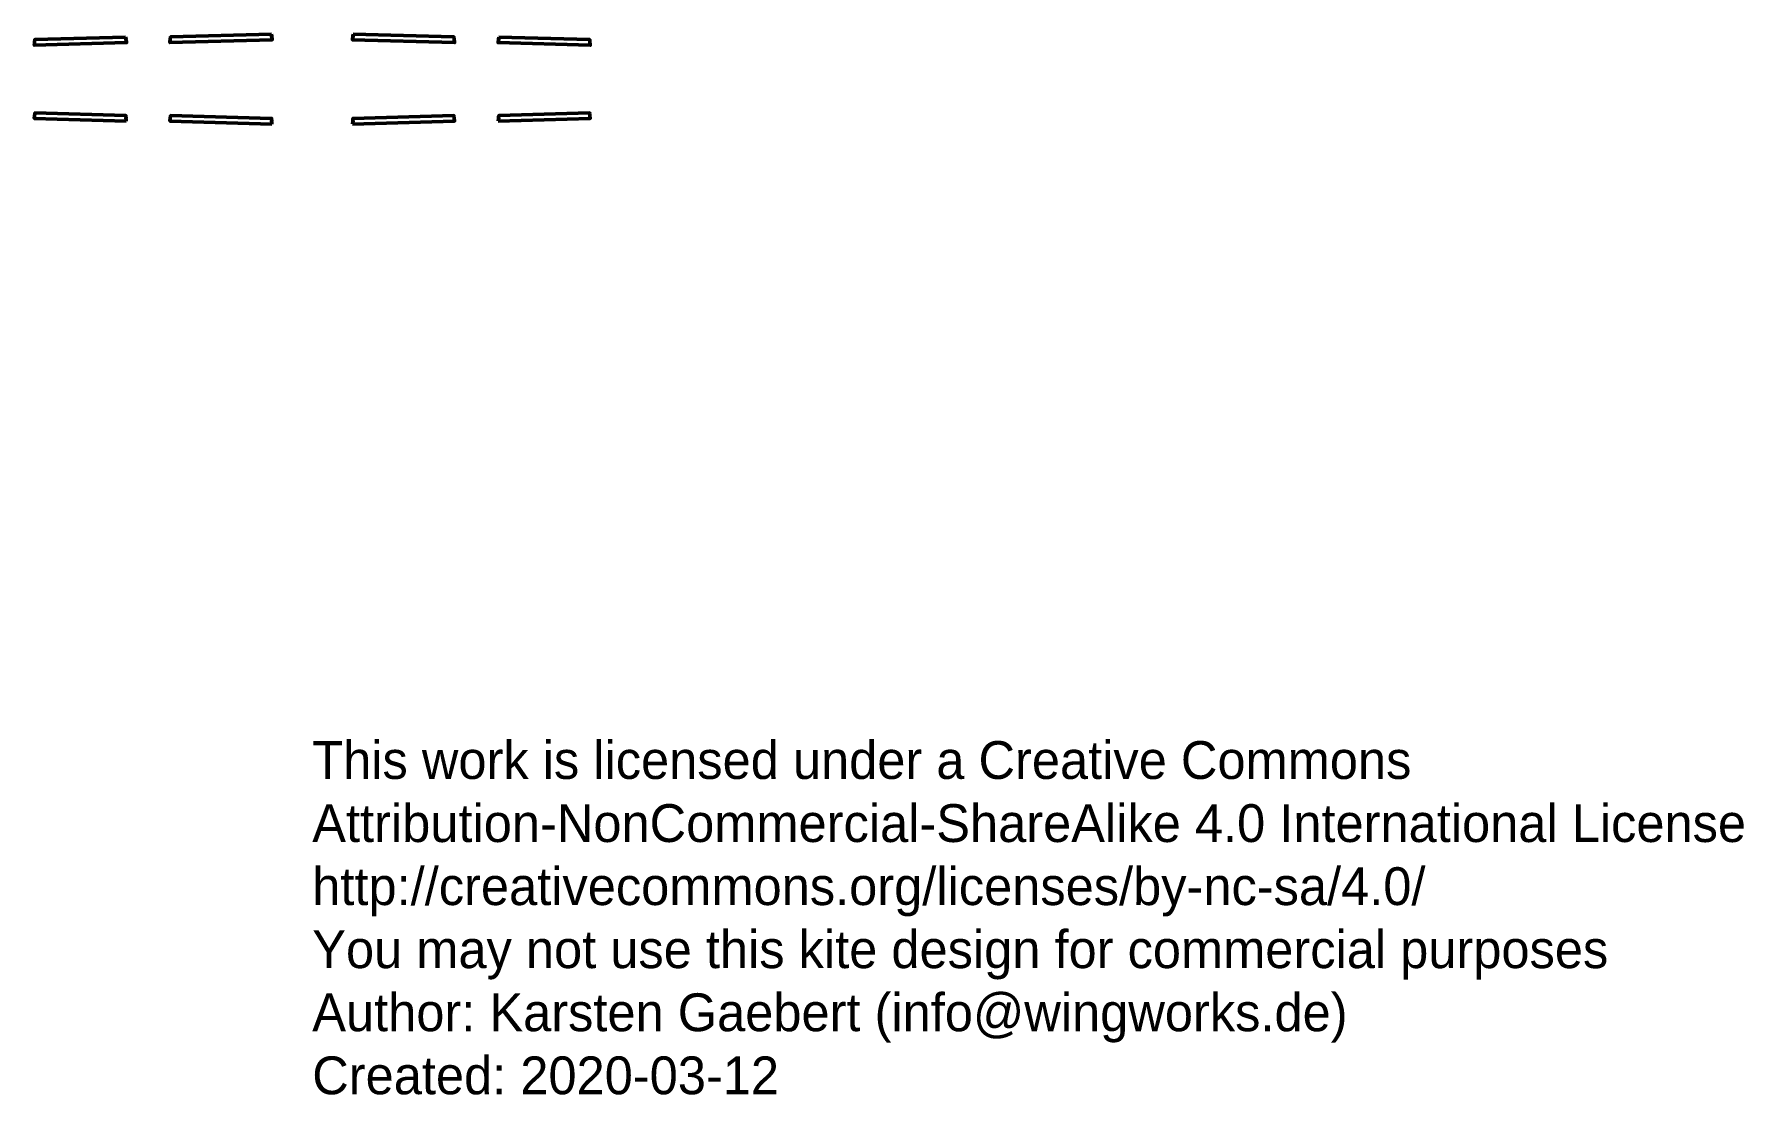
# Model space of a CAD drawing. Header units: millimetres. Extents: x -1470 to 7569, y -5370 to 237.
import ezdxf

# ---------------------------------------------------------------- set-up
doc = ezdxf.new("R2010")
doc.units = ezdxf.units.MM
doc.layers.add('CUT', color=6, linetype='Continuous', lineweight=50)
doc.layers.add('TEXT', color=3, linetype='Continuous')

# ---------------------------------------------------------------- blocks, each defined once
blk = doc.blocks.new('insignia UV-LE-1.closing_seam_reinf_top_top_(0)')
at = {"layer": 'CUT'}
blk.add_lwpolyline([(0, 0), (1.7, -12.2), (-1.1, -13.6), (2, -14.1), (3.6, -25.5), (4.3, -29.7), (-537.1, -44.3), (-536.4, -39.1), (-535, -27.6), (-533.4, -14.6)], close=True, dxfattribs=at)
blk = doc.blocks.new('insignia UV-LE-1.closing_seam_reinf_(1)')
at = {"layer": 'CUT'}
blk.add_lwpolyline([(0, 0), (-0.9, 13.7), (-4, 14.5), (-1, 15.7), (-1.8, 27.1), (-1.9, 29.9), (-535.8, 45), (-536.2, 41.5), (-537.8, 30.1), (-540, 15.3)], close=True, dxfattribs=at)
blk = doc.blocks.new('insignia UV-LE-1.closing_seam_reinf_top.left_top_(2)')
at = {"layer": 'CUT'}
blk.add_lwpolyline([(0, 0), (-1.7, -12.2), (1.1, -13.6), (-2, -14.1), (-3.6, -25.5), (-4.3, -29.7), (537.1, -44.3), (536.4, -39.1), (535, -27.6), (533.4, -14.6)], close=True, dxfattribs=at)
blk = doc.blocks.new('insignia UV-LE-1.closing_seam_reinf.left_(3)')
at = {"layer": 'CUT'}
blk.add_lwpolyline([(0, 0), (0.9, 13.7), (4, 14.5), (1, 15.7), (1.8, 27.1), (1.9, 29.9), (535.8, 45), (536.2, 41.5), (537.8, 30.1), (540, 15.3)], close=True, dxfattribs=at)
blk = doc.blocks.new('insignia UV-LE-2.closing_seam_reinf_top_top_(4)')
at = {"layer": 'CUT'}
blk.add_lwpolyline([(0, 0), (2.1, -11.9), (-0.7, -13.4), (2.4, -13.9), (4.3, -24.4), (5.3, -29.5), (-483.3, -43.4), (-482.7, -37.6), (-481.8, -26.8), (-480.7, -13.6)], close=True, dxfattribs=at)
blk = doc.blocks.new('insignia UV-LE-2.closing_seam_reinf_(5)')
at = {"layer": 'CUT'}
blk.add_lwpolyline([(0, 0), (-1.3, 13.9), (-4.3, 14.6), (-1.4, 15.9), (-2.4, 26.4), (-2.6, 29.9), (-483.7, 44.1), (-484.1, 39.6), (-485.4, 28.9), (-487.2, 14.3)], close=True, dxfattribs=at)
blk = doc.blocks.new('insignia UV-LE-2.closing_seam_reinf_top.left_top_(6)')
at = {"layer": 'CUT'}
blk.add_lwpolyline([(0, 0), (-2.1, -11.9), (0.7, -13.4), (-2.4, -13.9), (-4.3, -24.4), (-5.3, -29.5), (483.3, -43.4), (482.7, -37.6), (481.8, -26.8), (480.7, -13.6)], close=True, dxfattribs=at)
blk = doc.blocks.new('insignia UV-LE-2.closing_seam_reinf.left_(7)')
at = {"layer": 'CUT'}
blk.add_lwpolyline([(0, 0), (1.3, 13.9), (4.3, 14.6), (1.4, 15.9), (2.4, 26.4), (2.6, 29.9), (483.7, 44.1), (484.1, 39.6), (485.4, 28.9), (487.2, 14.3)], close=True, dxfattribs=at)
blk = doc.blocks.new('Copyright_(131)')
at = {"layer": 'TEXT', "insert": (0, -3500), "char_height": 200, "attachment_point": 1}
blk.add_mtext('This work is licensed under a Creative Commons \\PAttribution-NonCommercial-ShareAlike 4.0 International License\\Phttp://creativecommons.org/licenses/by-nc-sa/4.0/\\PYou may not use this kite design for commercial purposes\\PAuthor: Karsten Gaebert (info@wingworks.de)\\PCreated: 2020-03-12', dxfattribs=at)

msp = doc.modelspace()

# ---------------------------------------------------------------- block references
for name, p in [('insignia UV-LE-2.closing_seam_reinf_top_top_(4)', (-986.6, 222.1)), ('insignia UV-LE-1.closing_seam_reinf_top_top_(0)', (-215.8, 237.3)), ('insignia UV-LE-1.closing_seam_reinf_top.left_top_(2)', (215.8, 237.3)), ('insignia UV-LE-2.closing_seam_reinf_top.left_top_(6)', (986.6, 222.1)), ('insignia UV-LE-2.closing_seam_reinf_(5)', (-983.1, -222.6)), ('insignia UV-LE-2.closing_seam_reinf.left_(7)', (983.1, -222.6)), ('insignia UV-LE-1.closing_seam_reinf_(1)', (-213, -237.6)), ('insignia UV-LE-1.closing_seam_reinf.left_(3)', (213, -237.6)), ('Copyright_(131)', (0, 0))]:
    msp.add_blockref(name, p)

doc.saveas('drawing.dxf')
